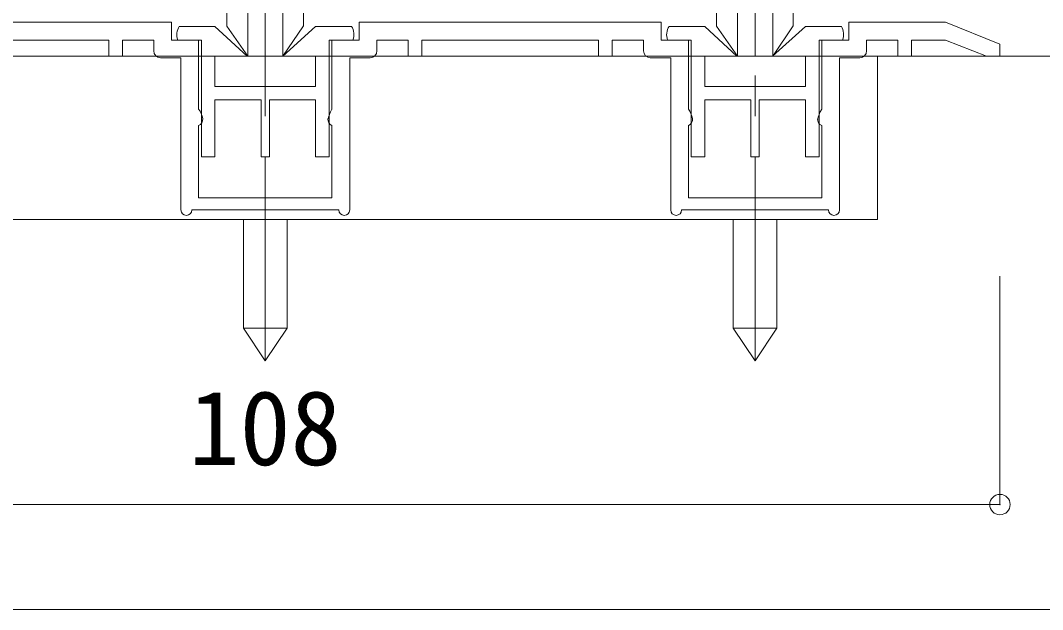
# Model space of a CAD drawing. Units: millimetres on the paper, enlarged 5 times, with parts at other scales. Extents: x -992 to 1008, y -685 to 700.
# Drawn here: x -638.1 to -512.9, y -26.2 to 46 of the extents above; entities that cross this region are included whole.
import ezdxf
from ezdxf.enums import TextEntityAlignment as Align

# ---------------------------------------------------------------- set-up
doc = ezdxf.new("R2010")
doc.units = ezdxf.units.MM
doc.header["$LTSCALE"] = 5
doc.header["$PDMODE"] = 32
doc.header["$PDSIZE"] = 2.5
for name, pattern in [('CHAIN1', [8, 5, -1, 1, -1]), ('DASHED1', [1.8, 1.2, -0.6]), ('DOUBLE_CHAIN1', [8.8, 5, -1, 0.6, -0.6, 0.6, -1])]:
    doc.linetypes.add(name, pattern=pattern)
for name, color, linetype, lineweight in [('1-0_H-SYM', 7, 'Continuous', 20), ('1-1_0', 7, 'Continuous', 20), ('2-0_18', 7, 'Continuous', 18)]:
    doc.layers.add(name, color=color, linetype=linetype, lineweight=lineweight)
doc.styles.add('ＭＳ ゴシック', font='')
doc.styles.get('ＭＳ ゴシック').set_extended_font_data('MS Gothic')

msp = doc.modelspace()

# ---------------------------------------------------------------- linework, layer by layer
at = {"layer": '1-0_H-SYM'}
msp.add_lwpolyline([(197.5, -26.25), (-967.5, -26.25), (-967.5, 675)], dxfattribs=at)
at = {"layer": '1-1_0'}
msp.add_lwpolyline([(197.5, -26.25), (-967.5, -26.25), (-967.5, 675)], dxfattribs=at)
at = {"layer": '2-0_18', "linetype": 'CHAIN1'}
for p, q in [((-608.117, 4.229), (-608.117, 174.452)), ((-548.117, 4.229), (-548.117, 174.452))]:
    msp.add_line(p, q, dxfattribs=at)
at = {"layer": '2-0_18', "linetype": 'DASHED1'}
msp.add_line((-608.116, 151.757), (-608.116, 35.847), dxfattribs=at)
at = {"layer": '2-0_18'}
for p, q in [((-612.85, 50.729), (-612.85, 45.243)), ((-552.85, 50.729), (-552.85, 45.243)), ((-656.616, 45.729), (-619.616, 45.729)), ((-619.616, 45.729), (-619.616, 43.562)), ((-618.662, 45.229), (-614.283, 45.229)), ((-614.283, 45.229), (-610.359, 41.562)), ((-612.85, 45.243), (-610.275, 41.563)), ((-601.95, 45.229), (-605.967, 41.562)), ((-601.95, 45.229), (-597.546, 45.229)), ((-596.616, 45.729), (-596.616, 43.562)), ((-596.616, 45.729), (-559.616, 45.729)), ((-559.616, 45.729), (-559.616, 43.562)), ((-558.662, 45.229), (-554.283, 45.229)), ((-554.283, 45.229), (-550.359, 41.562)), ((-552.85, 45.243), (-550.275, 41.563)), ((-541.95, 45.229), (-545.967, 41.562)), ((-541.95, 45.229), (-537.546, 45.229)), ((-536.616, 45.729), (-536.616, 43.562)), ((-536.616, 45.729), (-524.783, 45.729)), ((-524.783, 45.729), (-518.116, 43.062)), ((-648.95, 43.562), (-627.283, 43.562)), ((-627.283, 41.562), (-627.283, 43.562)), ((-625.616, 41.562), (-625.616, 43.562)), ((-625.616, 43.562), (-621.783, 43.562)), ((-621.783, 43.562), (-621.783, 42.229)), ((-619.616, 43.562), (-615.95, 43.562)), ((-616.283, 43.562), (-616.283, 35.062)), ((-615.95, 29.229), (-615.95, 43.562)), ((-600.283, 43.562), (-596.616, 43.562)), ((-600.283, 43.562), (-600.283, 29.229)), ((-599.95, 43.562), (-599.95, 35.062)), ((-594.45, 43.562), (-594.45, 42.229)), ((-594.45, 43.562), (-590.616, 43.562)), ((-590.616, 43.562), (-590.616, 41.562)), ((-588.95, 43.562), (-588.95, 41.562)), ((-588.95, 43.562), (-567.283, 43.562)), ((-567.283, 41.562), (-567.283, 43.562)), ((-565.616, 41.562), (-565.616, 43.562)), ((-565.616, 43.562), (-561.783, 43.562)), ((-561.783, 43.562), (-561.783, 42.229)), ((-559.616, 43.562), (-555.95, 43.562)), ((-556.283, 43.562), (-556.283, 35.062)), ((-555.95, 29.229), (-555.95, 43.562)), ((-540.283, 43.562), (-536.616, 43.562)), ((-540.283, 43.562), (-540.283, 29.229)), ((-539.95, 43.562), (-539.95, 35.062)), ((-534.45, 43.562), (-534.45, 42.229)), ((-534.45, 43.562), (-530.616, 43.562)), ((-530.616, 43.562), (-530.616, 41.562)), ((-528.95, 43.562), (-528.95, 41.562)), ((-528.95, 43.562), (-524.783, 43.562)), ((-524.783, 43.562), (-519.783, 41.562)), ((-518.116, 43.062), (-518.116, 41.562)), ((-627.283, 41.562), (-625.616, 41.562)), ((-620.95, 41.396), (-618.45, 41.396)), ((-618.45, 41.396), (-618.45, 22.729)), ((-614.283, 41.562), (-610.359, 41.562)), ((-614.283, 37.883), (-614.283, 41.562)), ((-605.941, 41.563), (-610.275, 41.563)), ((-601.95, 41.562), (-605.967, 41.562)), ((-601.95, 41.562), (-601.95, 37.883)), ((-597.783, 41.396), (-595.283, 41.396)), ((-597.783, 41.396), (-597.783, 22.729)), ((-590.616, 41.562), (-588.95, 41.562)), ((-567.283, 41.562), (-565.616, 41.562)), ((-560.95, 41.396), (-558.45, 41.396)), ((-558.45, 41.396), (-558.45, 22.729)), ((-554.283, 41.562), (-550.359, 41.562)), ((-554.283, 37.883), (-554.283, 41.562)), ((-545.941, 41.563), (-550.275, 41.563)), ((-541.95, 41.562), (-545.967, 41.562)), ((-541.95, 41.562), (-541.95, 37.883)), ((-537.783, 41.396), (-535.283, 41.396)), ((-537.783, 41.396), (-537.783, 22.729)), ((-533.117, 41.562), (-533.117, 21.562)), ((-530.616, 41.562), (-528.95, 41.562)), ((-518.116, 41.562), (-519.783, 41.562)), ((-614.283, 37.883), (-601.95, 37.883)), ((-554.283, 37.883), (-541.95, 37.883)), ((-614.283, 36.216), (-608.617, 36.216)), ((-614.283, 29.229), (-614.283, 36.216)), ((-608.617, 36.216), (-608.617, 29.229)), ((-607.616, 36.216), (-601.95, 36.216)), ((-601.95, 36.216), (-601.95, 29.229)), ((-554.283, 36.216), (-548.617, 36.216)), ((-554.283, 29.229), (-554.283, 36.216)), ((-548.617, 36.216), (-548.617, 29.229)), ((-547.616, 36.216), (-541.95, 36.216)), ((-541.95, 36.216), (-541.95, 29.229)), ((-616.283, 33.071), (-616.283, 24.229)), ((-599.95, 33.076), (-599.95, 24.229)), ((-556.283, 33.071), (-556.283, 24.229)), ((-539.95, 33.076), (-539.95, 24.229)), ((-614.283, 29.229), (-615.95, 29.229)), ((-600.283, 29.229), (-601.95, 29.229)), ((-554.283, 29.229), (-555.95, 29.229)), ((-540.283, 29.229), (-541.95, 29.229)), ((-599.95, 24.229), (-616.283, 24.229)), ((-539.95, 24.229), (-556.283, 24.229)), ((-616.895, 22.729), (-617.116, 22.729)), ((-599.28, 22.729), (-616.895, 22.729)), ((-599.28, 22.729), (-599.116, 22.729)), ((-556.895, 22.729), (-557.117, 22.729)), ((-539.28, 22.729), (-556.895, 22.729)), ((-539.28, 22.729), (-539.117, 22.729))]:
    msp.add_line(p, q, dxfattribs=at)
at = {"layer": '2-0_18', "color": 4}
for p, q in [((-610.275, 50.729), (-610.275, 41.563)), ((-608.117, 50.729), (-608.117, 41.563)), ((-605.959, 50.729), (-605.959, 41.563)), ((-550.275, 50.729), (-550.275, 41.563)), ((-548.117, 50.729), (-548.117, 41.563)), ((-545.959, 50.729), (-545.959, 41.563)), ((-518.116, -13.379), (-518.116, 14.621)), ((-698.116, -13.379), (-518.116, -13.379))]:
    msp.add_line(p, q, dxfattribs=at)
at = {"layer": '2-0_18', "lineweight": 20}
for p, q in [((-719.883, 41.562), (-412.45, 41.562)), ((-533.117, 21.562), (-683.117, 21.562)), ((-605.474, 21.531), (-605.474, 21.562)), ((-605.45, 8.229), (-605.45, 21.562)), ((-545.474, 21.531), (-545.474, 21.562)), ((-545.45, 8.229), (-545.45, 21.562)), ((-610.783, 8.229), (-608.117, 4.229)), ((-605.45, 8.229), (-608.117, 4.229)), ((-550.783, 8.229), (-548.117, 4.229)), ((-545.45, 8.229), (-548.117, 4.229))]:
    msp.add_line(p, q, dxfattribs=at)
at = {"layer": '2-0_18', "linetype": 'DOUBLE_CHAIN1'}
for p, q in [((-533.117, 41.562), (-528.95, 41.562)), ((-519.783, 41.562), (-518.116, 41.562)), ((-605.45, 21.562), (-610.783, 21.562)), ((-533.117, 21.562), (-550.783, 21.562))]:
    msp.add_line(p, q, dxfattribs=at)
at = {"layer": '2-0_18'}
for points in [[(-603.459, 50.729), (-603.459, 45.293), (-605.959, 41.563)], [(-543.459, 50.729), (-543.459, 45.293), (-545.959, 41.563)], [(-607.616, 36.216), (-607.616, 29.229), (-608.617, 29.229)], [(-547.616, 36.216), (-547.616, 29.229), (-548.617, 29.229)]]:
    msp.add_lwpolyline(points, dxfattribs=at)
at = {"layer": '2-0_18', "lineweight": 20}
for points in [[(-610.783, 21.562), (-610.783, 8.229), (-605.45, 8.229)], [(-550.783, 21.562), (-550.783, 8.229), (-545.45, 8.229)]]:
    msp.add_lwpolyline(points, dxfattribs=at)
at = {"layer": '2-0_18'}
for centre, radius, start, end in [((-616.95, 44.195), 2, 148.87347, 198.44392), ((-599.276, 44.225), 2, 340.65885, 30.19339), ((-556.95, 44.195), 2, 148.87347, 198.44392), ((-539.276, 44.225), 2, 340.65885, 30.19339), ((-620.95, 42.229), 0.833, 180, 270), ((-595.283, 42.229), 0.833, 270, 0), ((-560.95, 42.229), 0.833, 180, 270), ((-535.283, 42.229), 0.833, 270, 0), ((-619.039, 33.219), 3.333, 12.40102, 34.24194), ((-597.159, 33.246), 3.333, 146.85531, 170.85588), ((-559.039, 33.219), 3.333, 12.40102, 34.24194), ((-537.159, 33.246), 3.333, 146.85531, 170.85588), ((-616.614, 33.836), 0.833, 293.36148, 6.77158), ((-599.618, 33.839), 0.833, 176.12995, 246.40356), ((-556.613, 33.836), 0.833, 293.36148, 6.77158), ((-539.618, 33.839), 0.833, 176.12995, 246.40356), ((-617.783, 22.729), 0.667, 180, 0), ((-598.45, 22.729), 0.667, 180, 0), ((-557.783, 22.729), 0.667, 180, 0), ((-538.45, 22.729), 0.667, 180, 0)]:
    msp.add_arc(centre, radius, start, end, dxfattribs=at)
at = {"layer": '2-0_18', "color": 5}
msp.add_point((-518.116, -13.379), dxfattribs=at)
at = {"layer": '2-0_18', "color": 4}
msp.add_point((-518.116, -13.379), dxfattribs=at)

# ---------------------------------------------------------------- texts
at = {"layer": '2-0_18', "style": 'ＭＳ ゴシック'}
msp.add_text('108', height=9.164, dxfattribs=at).set_placement((-617.492, -11.296), align=Align.BOTTOM_LEFT)

doc.saveas('drawing.dxf')
